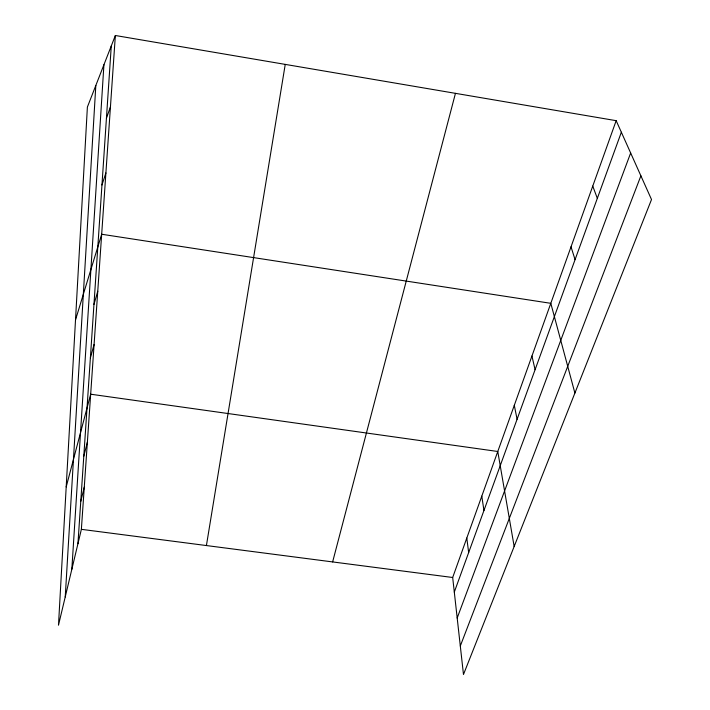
<?xml version="1.0" encoding="UTF-8"?>
<svg xmlns="http://www.w3.org/2000/svg" width="710" height="710" viewBox="0 0 710 710"><rect width="100%" height="100%" fill="white"/><g stroke="black" fill="none" stroke-linecap="round" stroke-linejoin="round"><path stroke-width="1.06" d="M65.231 596.968L95.823 85.475M71.834 569.296L103.926 64.743M77.931 543.727L111.275 45.937M115.357 35.5L87.383 107.068L58.486 625.199L81.375 529.332L115.357 35.5L616.173 120.673L651.514 199.528L463.479 674.5L452.678 577.496L616.173 120.673M206.415 545.555L285.242 64.397M80.771 501.375L84.277 487.122M83.798 456.228L87.374 442.17M332.635 561.921L455.456 93.338M66.199 486.918L90.667 394.201L497.772 451.489L514.164 546.487M90.374 357.973L94.093 344.465M93.968 304.395L97.749 291.277M75.517 319.882L101.681 234.247L550.809 303.321L574.896 393.065M101.956 184.999L105.896 172.956M106.429 118.224L110.44 106.899M454.302 592.096L621.348 132.229M457.187 618.002L630.658 152.996M460.311 645.985L640.89 175.832M81.375 529.332L452.678 577.496M592.761 186.1L597.332 198.356M571.026 246.823L575.064 259.647M531.941 356.029L535.091 369.697M514.306 405.312L517.084 419.273M481.797 496.13L483.945 510.508M466.798 538.047L468.662 552.558"/></g></svg>
